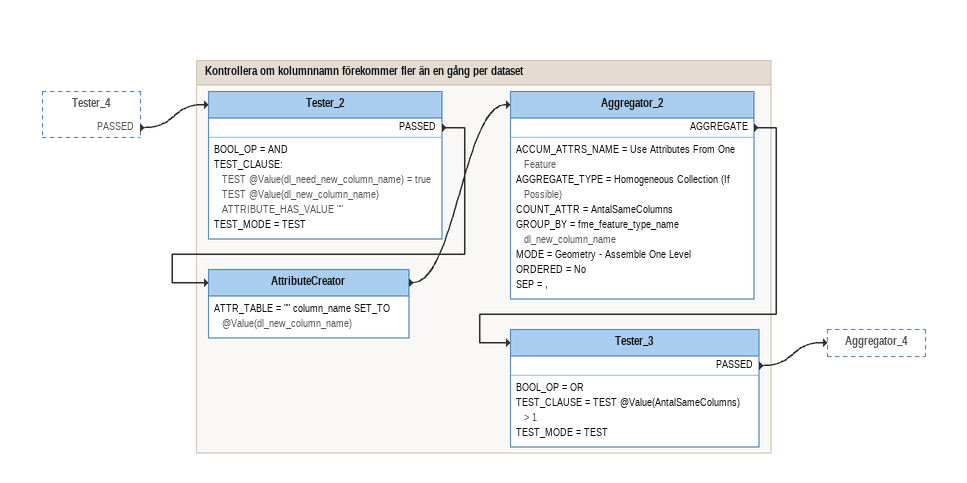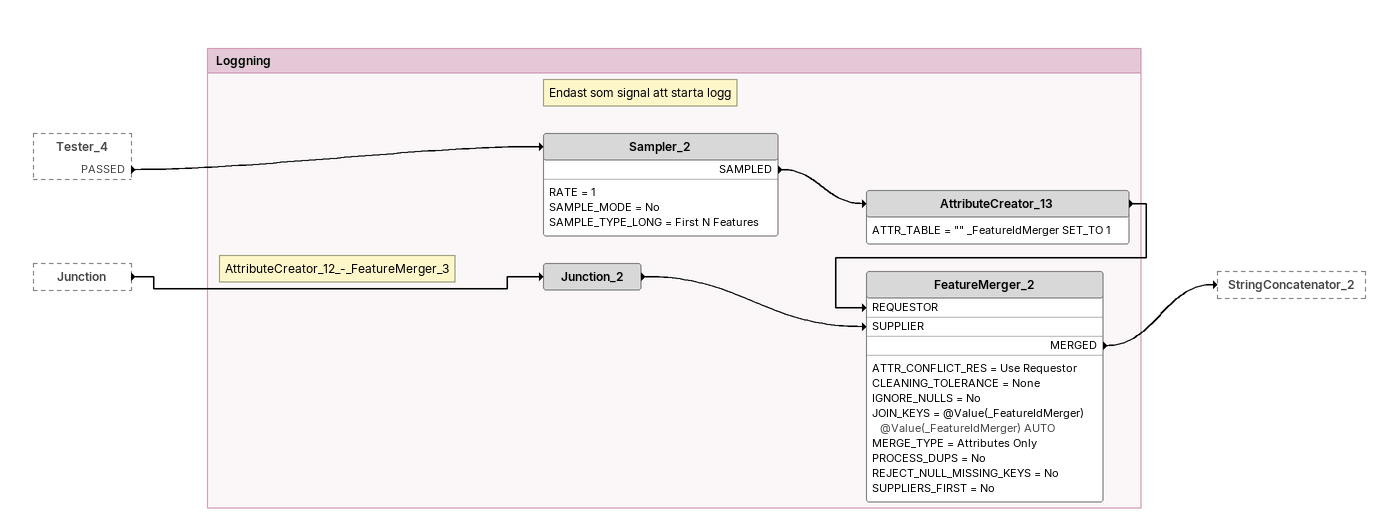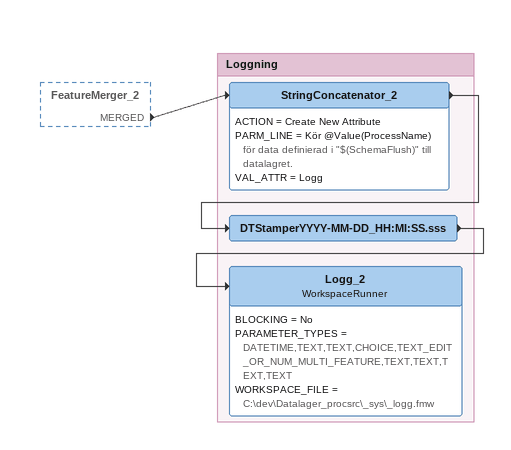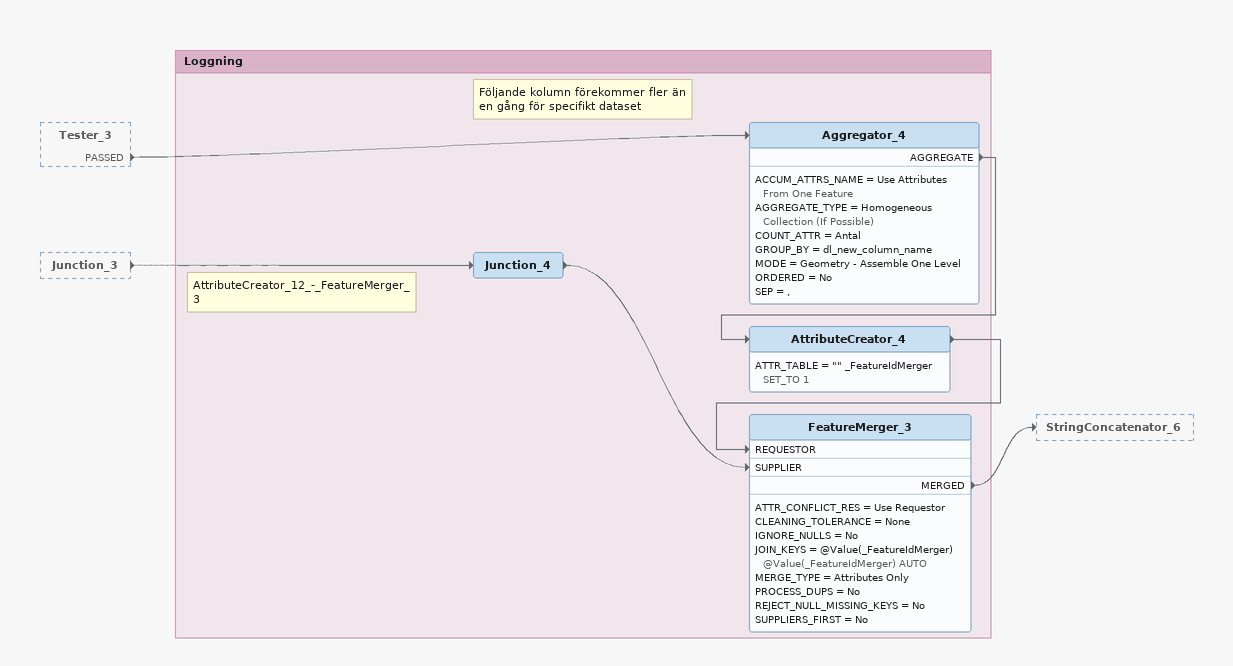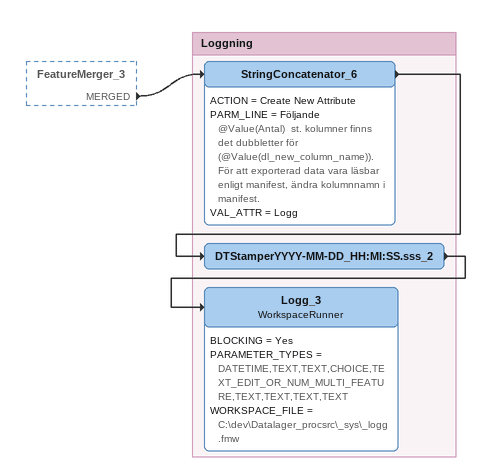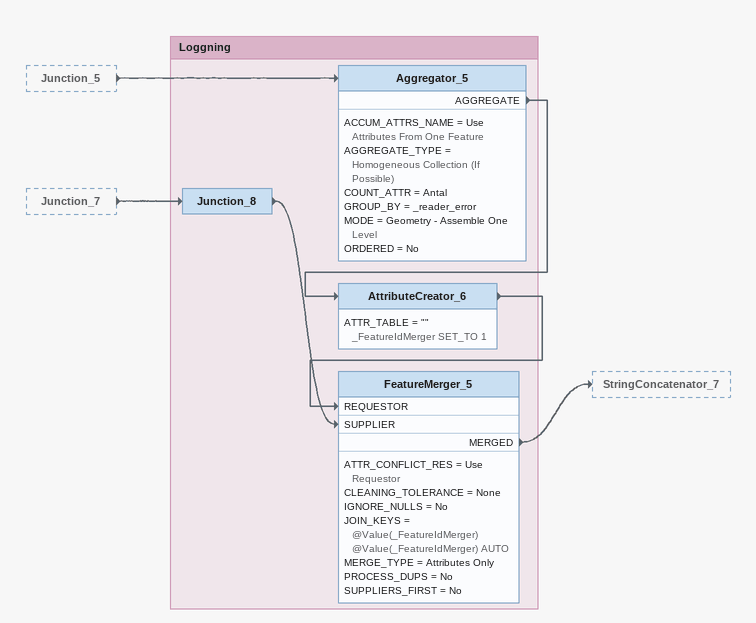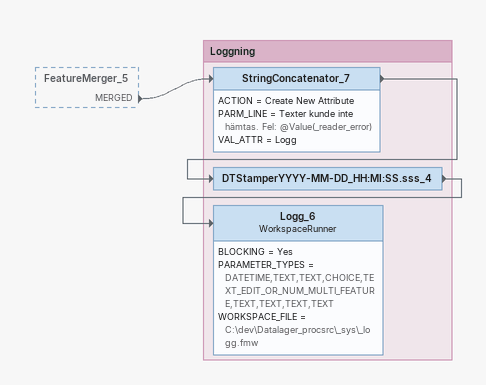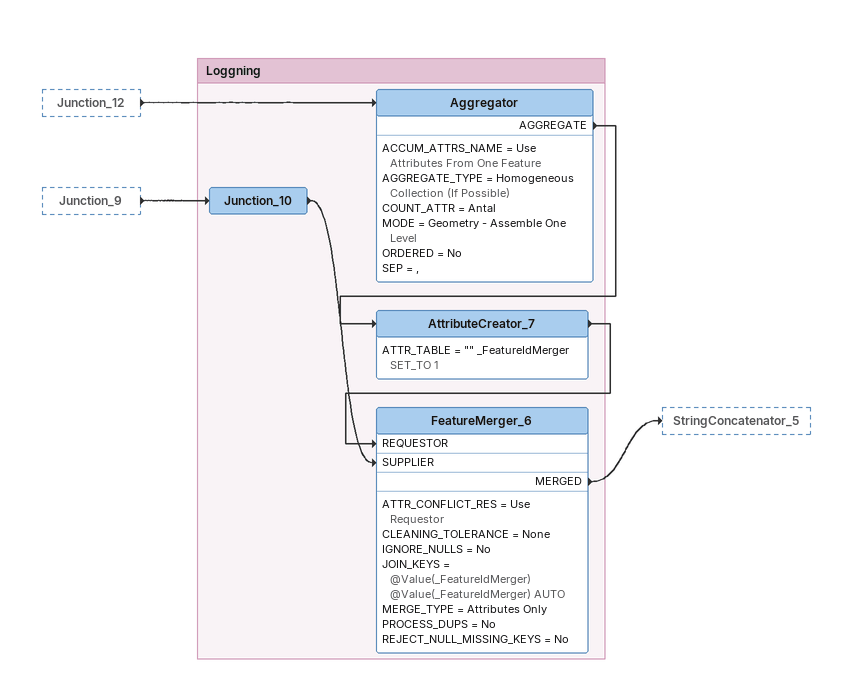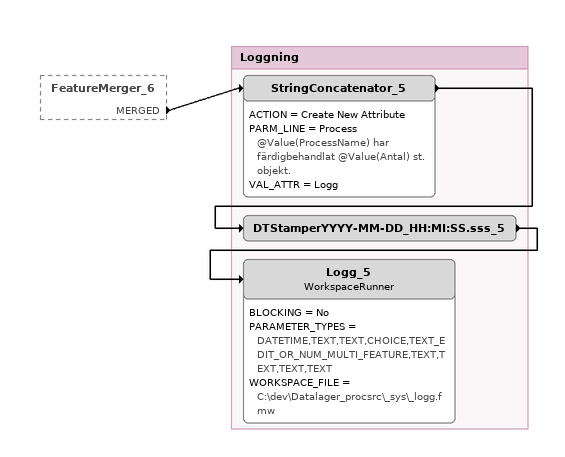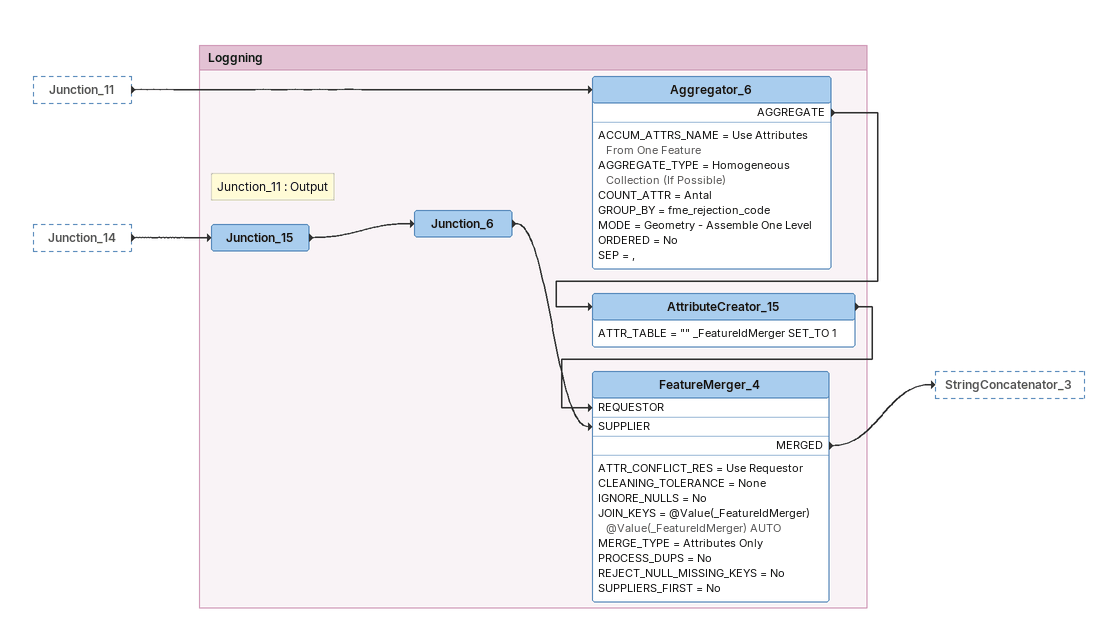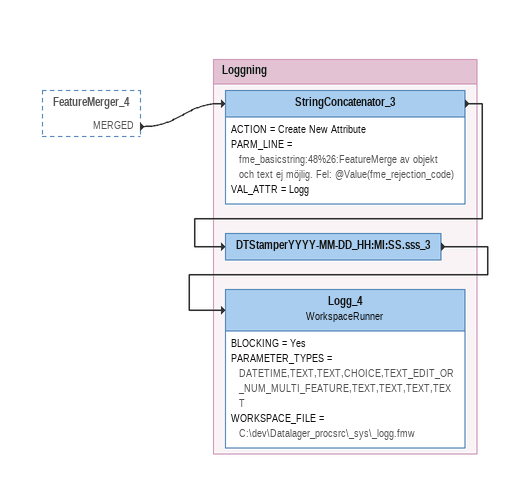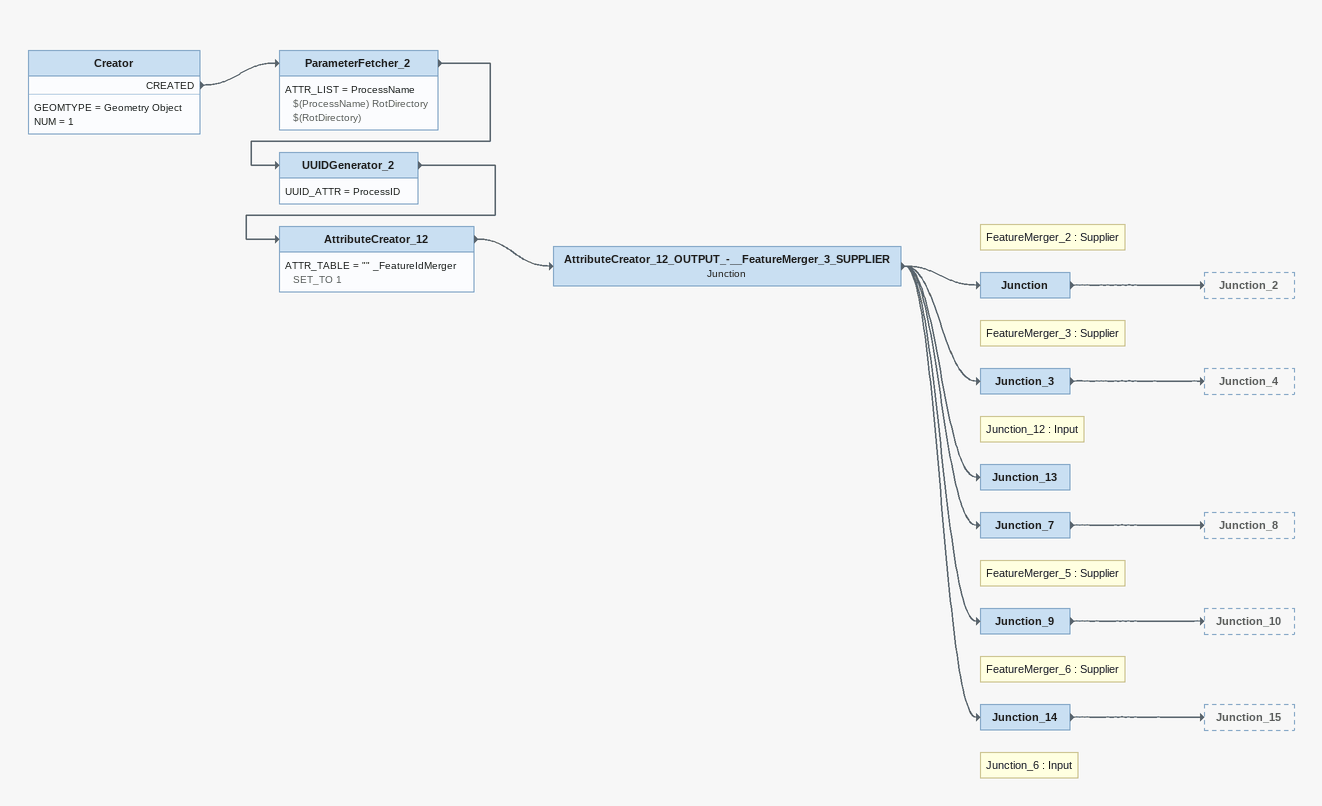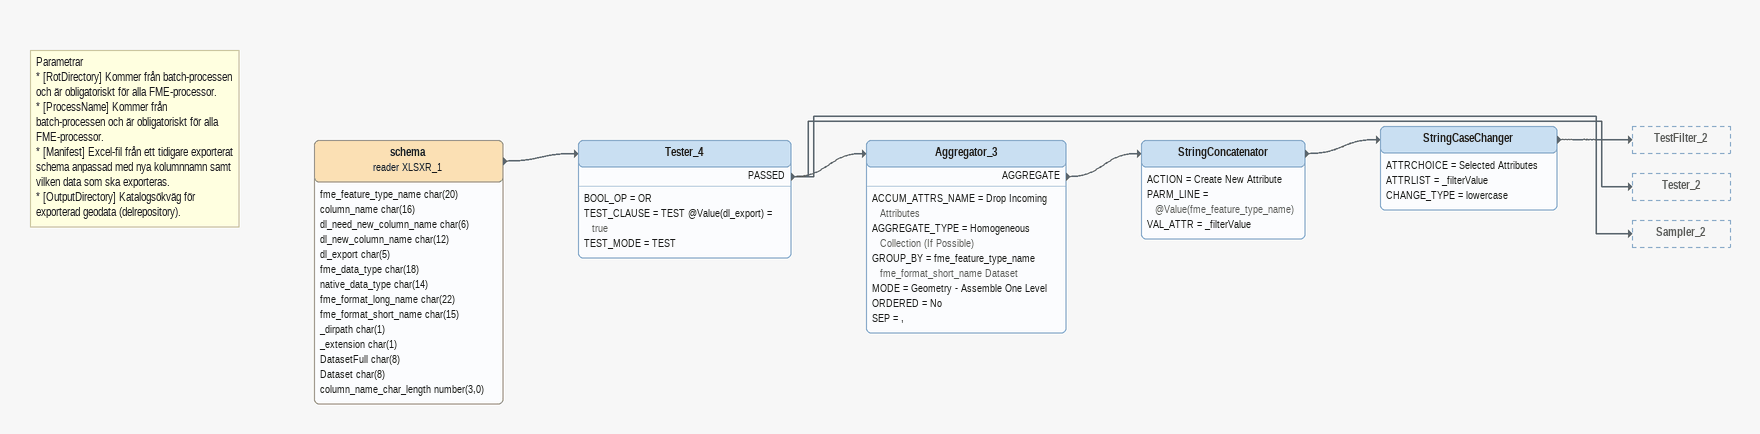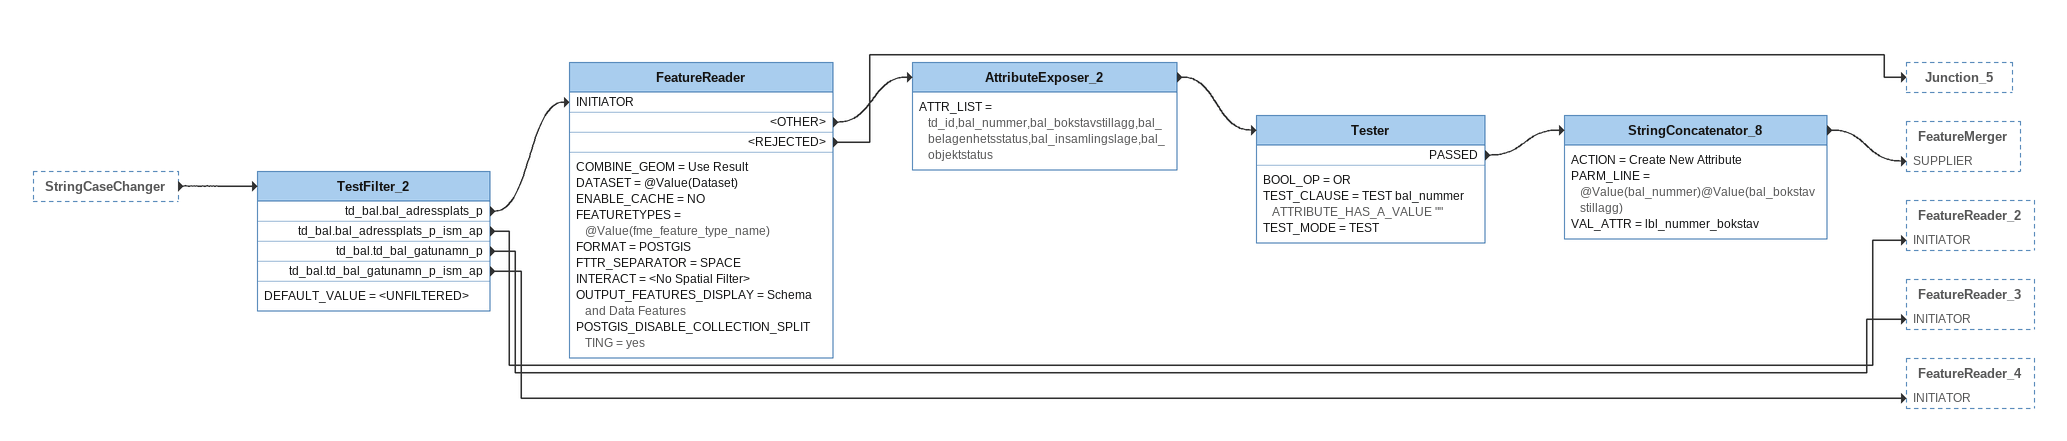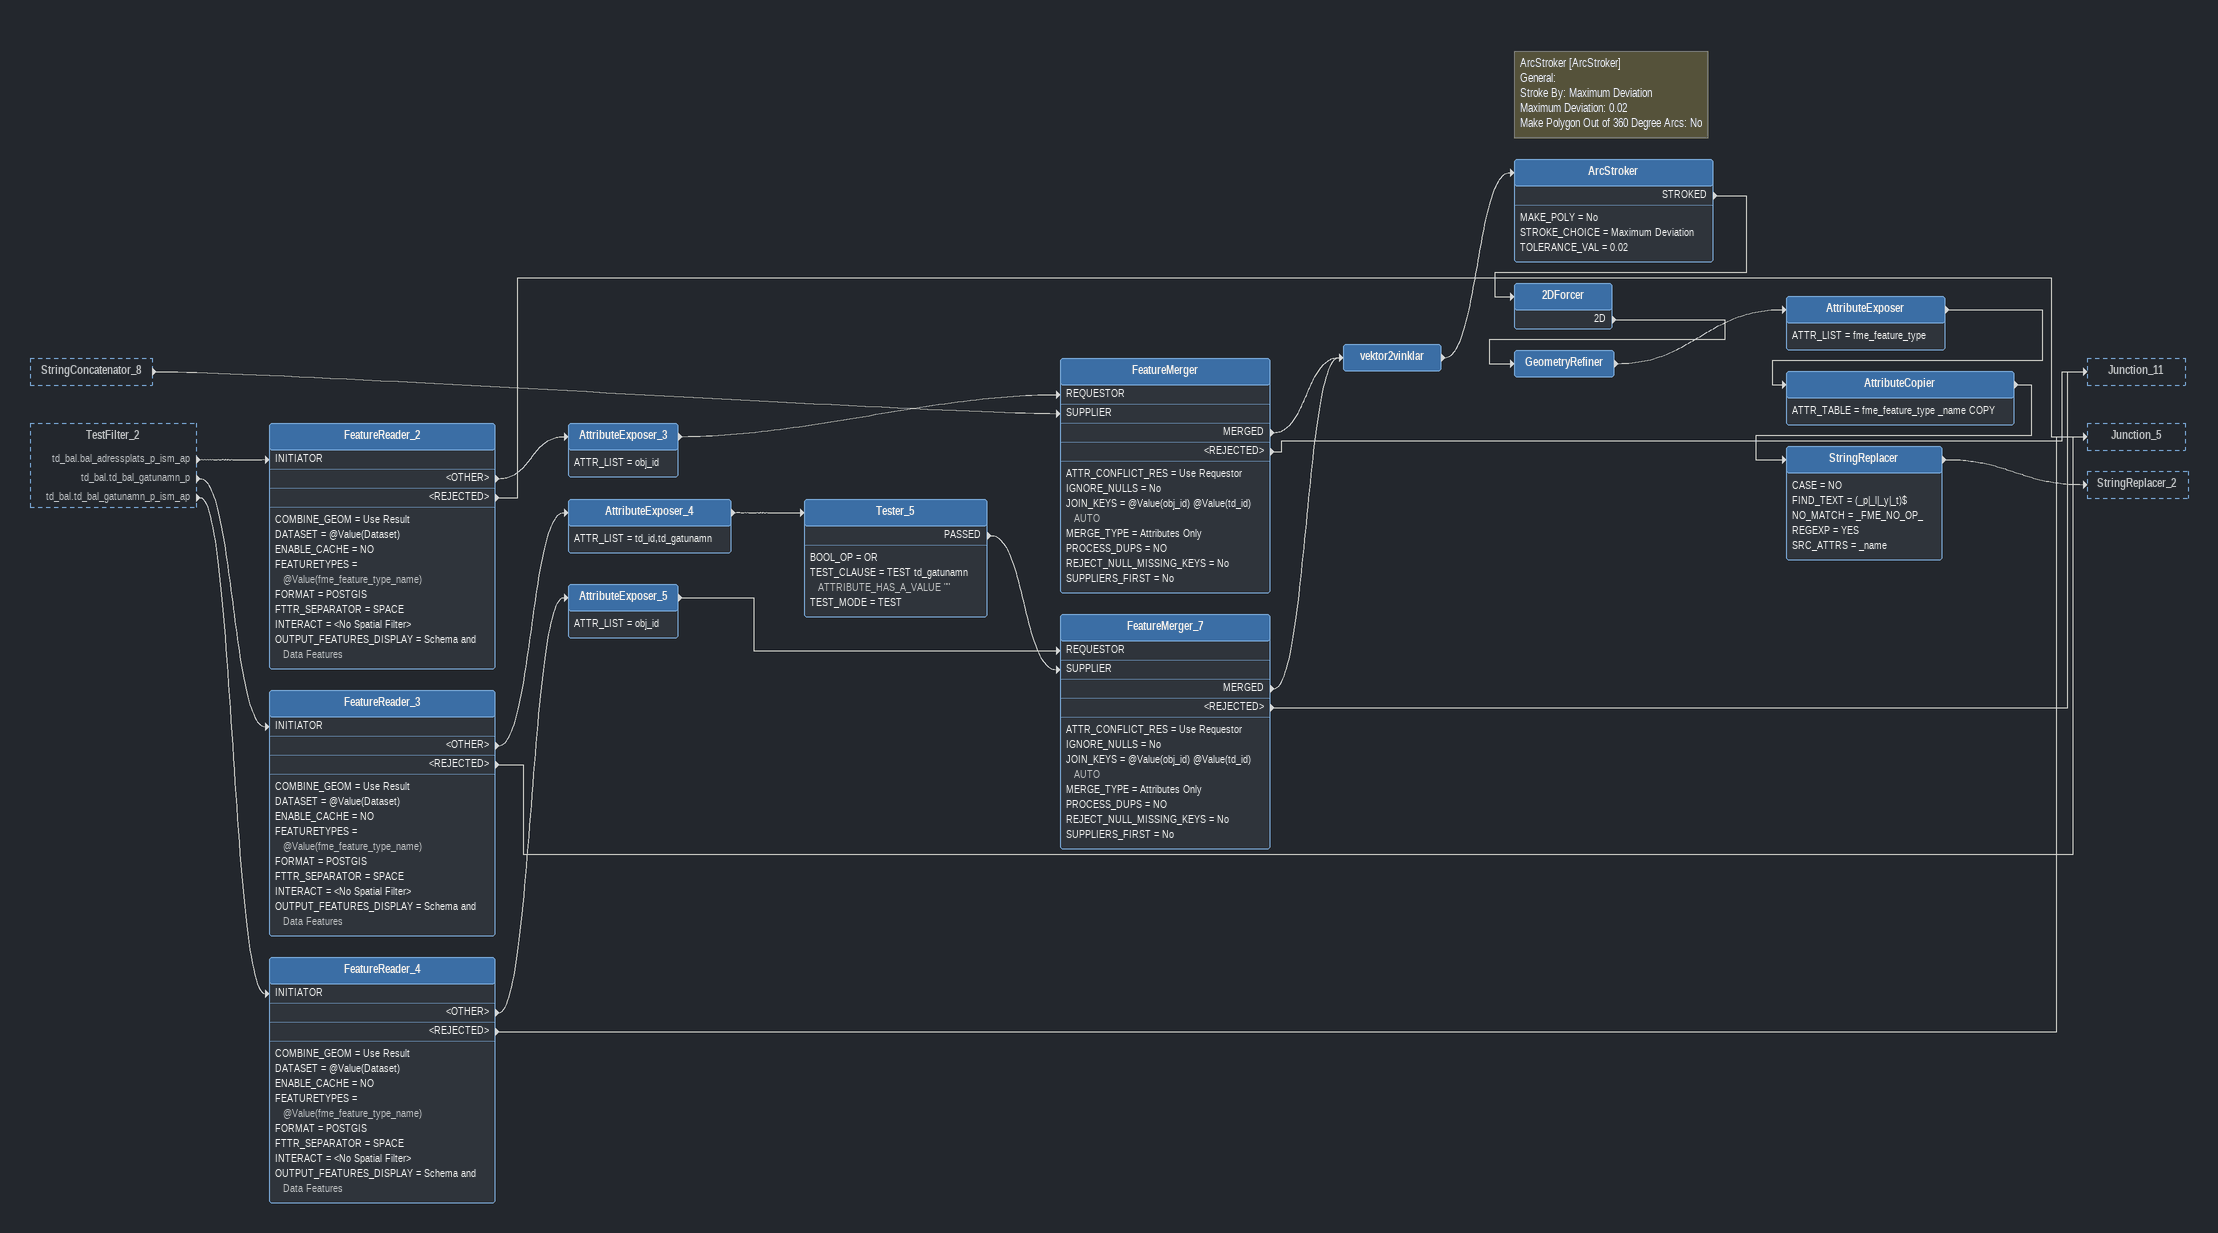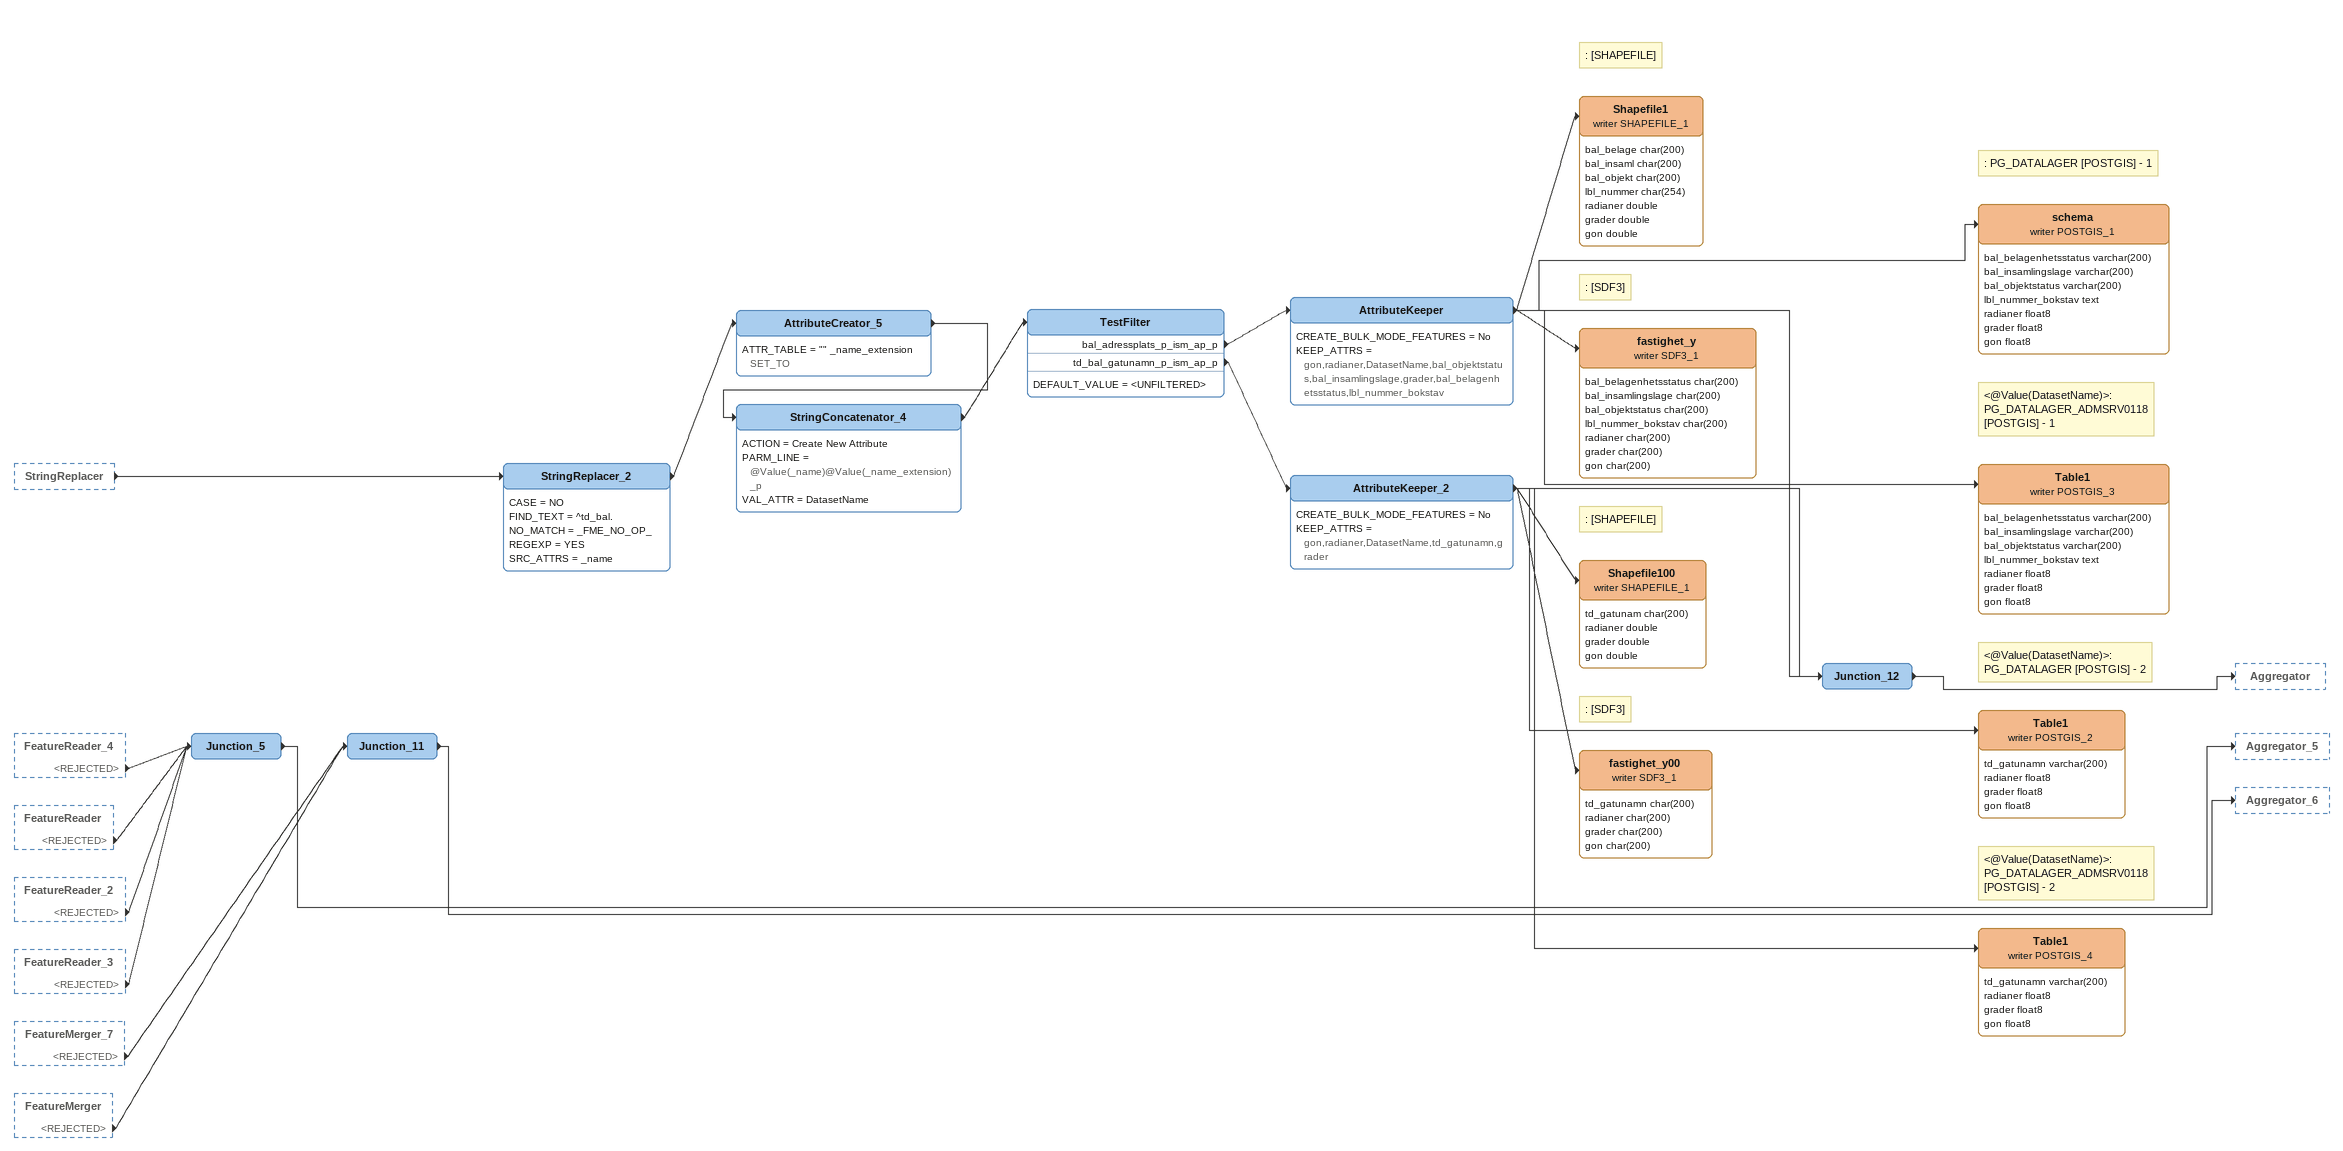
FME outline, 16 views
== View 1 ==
Tester_4 [outside]
    PASSED -> Tester_2

Bookmark: Kontrollera om kolumnnamn förekommer fler än en gång per dataset
Tester_2
    BOOL_OP = AND
    TEST_CLAUSE:
      TEST @Value(dl_need_new_column_name) = true
      TEST @Value(dl_new_column_name) ATTRIBUTE_HAS_VALUE ""
    TEST_MODE = TEST
    PASSED -> AttributeCreator
AttributeCreator
    ATTR_TABLE = "" column_name SET_TO @Value(dl_new_column_name)
    -> Aggregator_2
Aggregator_2
    ACCUM_ATTRS_NAME = Use Attributes From One Feature
    AGGREGATE_TYPE = Homogeneous Collection (If Possible)
    COUNT_ATTR = AntalSameColumns
    GROUP_BY = fme_feature_type_name dl_new_column_name
    MODE = Geometry - Assemble One Level
    ORDERED = No
    SEP = ,
    AGGREGATE -> Tester_3
Tester_3
    BOOL_OP = OR
    TEST_CLAUSE = TEST @Value(AntalSameColumns) > 1
    TEST_MODE = TEST
    PASSED -> Aggregator_4

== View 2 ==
Tester_4 [outside]
    PASSED -> Sampler_2
Junction [outside]
    -> Junction_2

Bookmark: Loggning
Note: AttributeCreator_12_-_FeatureMerger_3
Junction_2
    -> FeatureMerger_2 [SUPPLIER]
Note: Endast som signal att starta logg
Sampler_2
    RATE = 1
    SAMPLE_MODE = No
    SAMPLE_TYPE_LONG = First N Features
    SAMPLED -> AttributeCreator_13
AttributeCreator_13
    ATTR_TABLE = "" _FeatureIdMerger SET_TO 1
    -> FeatureMerger_2 [REQUESTOR]
FeatureMerger_2
    ATTR_CONFLICT_RES = Use Requestor
    CLEANING_TOLERANCE = None
    IGNORE_NULLS = No
    JOIN_KEYS = @Value(_FeatureIdMerger) @Value(_FeatureIdMerger) AUTO
    MERGE_TYPE = Attributes Only
    PROCESS_DUPS = No
    REJECT_NULL_MISSING_KEYS = No
    SUPPLIERS_FIRST = No
    MERGED -> StringConcatenator_2

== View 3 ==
FeatureMerger_2 [outside]
    MERGED -> StringConcatenator_2

Bookmark: Loggning
StringConcatenator_2
    ACTION = Create New Attribute
    PARM_LINE = Kör @Value(ProcessName) för data definierad i "$(SchemaFlush)" till datalagret.
    VAL_ATTR = Logg
    -> DTStamperYYYY-MM-DD_HH:MI:SS.sss
DTStamperYYYY-MM-DD_HH:MI:SS.sss
    -> Logg_2
Logg_2: WorkspaceRunner
    BLOCKING = No
    PARAMETER_TYPES = DATETIME,TEXT,TEXT,CHOICE,TEXT_EDIT_OR_NUM_MULTI_FEATURE,TEXT,TEXT,TEXT,TEXT
    WORKSPACE_FILE = C:\dev\Datalager_procsrc\_sys\_logg.fmw

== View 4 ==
Tester_3 [outside]
    PASSED -> Aggregator_4
Junction_3 [outside]
    -> Junction_4

Bookmark: Loggning
Note: AttributeCreator_12_-_FeatureMerger_3
Junction_4
    -> FeatureMerger_3 [SUPPLIER]
Note: Följande kolumn förekommer fler än / en gång för specifikt dataset
Aggregator_4
    ACCUM_ATTRS_NAME = Use Attributes From One Feature
    AGGREGATE_TYPE = Homogeneous Collection (If Possible)
    COUNT_ATTR = Antal
    GROUP_BY = dl_new_column_name
    MODE = Geometry - Assemble One Level
    ORDERED = No
    SEP = ,
    AGGREGATE -> AttributeCreator_4
AttributeCreator_4
    ATTR_TABLE = "" _FeatureIdMerger SET_TO 1
    -> FeatureMerger_3 [REQUESTOR]
FeatureMerger_3
    ATTR_CONFLICT_RES = Use Requestor
    CLEANING_TOLERANCE = None
    IGNORE_NULLS = No
    JOIN_KEYS = @Value(_FeatureIdMerger) @Value(_FeatureIdMerger) AUTO
    MERGE_TYPE = Attributes Only
    PROCESS_DUPS = No
    REJECT_NULL_MISSING_KEYS = No
    SUPPLIERS_FIRST = No
    MERGED -> StringConcatenator_6

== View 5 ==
FeatureMerger_3 [outside]
    MERGED -> StringConcatenator_6

Bookmark: Loggning
StringConcatenator_6
    ACTION = Create New Attribute
    PARM_LINE = Följande @Value(Antal)  st. kolumner finns det dubbletter för (@Value(dl_new_column_name)). För att exporterad data vara läsbar enligt manifest, ändra kolumnnamn i manifest.
    VAL_ATTR = Logg
    -> DTStamperYYYY-MM-DD_HH:MI:SS.sss_2
DTStamperYYYY-MM-DD_HH:MI:SS.sss_2
    -> Logg_3
Logg_3: WorkspaceRunner
    BLOCKING = Yes
    PARAMETER_TYPES = DATETIME,TEXT,TEXT,CHOICE,TEXT_EDIT_OR_NUM_MULTI_FEATURE,TEXT,TEXT,TEXT,TEXT
    WORKSPACE_FILE = C:\dev\Datalager_procsrc\_sys\_logg.fmw

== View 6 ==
Junction_5 [outside]
    -> Aggregator_5
Junction_7 [outside]
    -> Junction_8

Bookmark: Loggning
Junction_8
    -> FeatureMerger_5 [SUPPLIER]
Aggregator_5
    ACCUM_ATTRS_NAME = Use Attributes From One Feature
    AGGREGATE_TYPE = Homogeneous Collection (If Possible)
    COUNT_ATTR = Antal
    GROUP_BY = _reader_error
    MODE = Geometry - Assemble One Level
    ORDERED = No
    AGGREGATE -> AttributeCreator_6
AttributeCreator_6
    ATTR_TABLE = "" _FeatureIdMerger SET_TO 1
    -> FeatureMerger_5 [REQUESTOR]
FeatureMerger_5
    ATTR_CONFLICT_RES = Use Requestor
    CLEANING_TOLERANCE = None
    IGNORE_NULLS = No
    JOIN_KEYS = @Value(_FeatureIdMerger) @Value(_FeatureIdMerger) AUTO
    MERGE_TYPE = Attributes Only
    PROCESS_DUPS = No
    SUPPLIERS_FIRST = No
    MERGED -> StringConcatenator_7

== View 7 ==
FeatureMerger_5 [outside]
    MERGED -> StringConcatenator_7

Bookmark: Loggning
StringConcatenator_7
    ACTION = Create New Attribute
    PARM_LINE = Texter kunde inte hämtas. Fel: @Value(_reader_error)
    VAL_ATTR = Logg
    -> DTStamperYYYY-MM-DD_HH:MI:SS.sss_4
DTStamperYYYY-MM-DD_HH:MI:SS.sss_4
    -> Logg_6
Logg_6: WorkspaceRunner
    BLOCKING = Yes
    PARAMETER_TYPES = DATETIME,TEXT,TEXT,CHOICE,TEXT_EDIT_OR_NUM_MULTI_FEATURE,TEXT,TEXT,TEXT,TEXT
    WORKSPACE_FILE = C:\dev\Datalager_procsrc\_sys\_logg.fmw

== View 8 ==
Junction_12 [outside]
    -> Aggregator
Junction_9 [outside]
    -> Junction_10

Bookmark: Loggning
Junction_10
    -> FeatureMerger_6 [SUPPLIER]
Aggregator
    ACCUM_ATTRS_NAME = Use Attributes From One Feature
    AGGREGATE_TYPE = Homogeneous Collection (If Possible)
    COUNT_ATTR = Antal
    MODE = Geometry - Assemble One Level
    ORDERED = No
    SEP = ,
    AGGREGATE -> AttributeCreator_7
AttributeCreator_7
    ATTR_TABLE = "" _FeatureIdMerger SET_TO 1
    -> FeatureMerger_6 [REQUESTOR]
FeatureMerger_6
    ATTR_CONFLICT_RES = Use Requestor
    CLEANING_TOLERANCE = None
    IGNORE_NULLS = No
    JOIN_KEYS = @Value(_FeatureIdMerger) @Value(_FeatureIdMerger) AUTO
    MERGE_TYPE = Attributes Only
    PROCESS_DUPS = No
    REJECT_NULL_MISSING_KEYS = No
    MERGED -> StringConcatenator_5

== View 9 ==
FeatureMerger_6 [outside]
    MERGED -> StringConcatenator_5

Bookmark: Loggning
StringConcatenator_5
    ACTION = Create New Attribute
    PARM_LINE = Process @Value(ProcessName) har färdigbehandlat @Value(Antal) st. objekt.
    VAL_ATTR = Logg
    -> DTStamperYYYY-MM-DD_HH:MI:SS.sss_5
DTStamperYYYY-MM-DD_HH:MI:SS.sss_5
    -> Logg_5
Logg_5: WorkspaceRunner
    BLOCKING = No
    PARAMETER_TYPES = DATETIME,TEXT,TEXT,CHOICE,TEXT_EDIT_OR_NUM_MULTI_FEATURE,TEXT,TEXT,TEXT,TEXT
    WORKSPACE_FILE = C:\dev\Datalager_procsrc\_sys\_logg.fmw

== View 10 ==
Junction_11 [outside]
    -> Aggregator_6
Junction_14 [outside]
    -> Junction_15

Bookmark: Loggning
Note: Junction_11 : Output
Junction_15
    -> Junction_6
Junction_6
    -> FeatureMerger_4 [SUPPLIER]
Aggregator_6
    ACCUM_ATTRS_NAME = Use Attributes From One Feature
    AGGREGATE_TYPE = Homogeneous Collection (If Possible)
    COUNT_ATTR = Antal
    GROUP_BY = fme_rejection_code
    MODE = Geometry - Assemble One Level
    ORDERED = No
    SEP = ,
    AGGREGATE -> AttributeCreator_15
AttributeCreator_15
    ATTR_TABLE = "" _FeatureIdMerger SET_TO 1
    -> FeatureMerger_4 [REQUESTOR]
FeatureMerger_4
    ATTR_CONFLICT_RES = Use Requestor
    CLEANING_TOLERANCE = None
    IGNORE_NULLS = No
    JOIN_KEYS = @Value(_FeatureIdMerger) @Value(_FeatureIdMerger) AUTO
    MERGE_TYPE = Attributes Only
    PROCESS_DUPS = No
    REJECT_NULL_MISSING_KEYS = No
    SUPPLIERS_FIRST = No
    MERGED -> StringConcatenator_3

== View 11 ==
FeatureMerger_4 [outside]
    MERGED -> StringConcatenator_3

Bookmark: Loggning
StringConcatenator_3
    ACTION = Create New Attribute
    PARM_LINE = fme_basicstring:48%26:FeatureMerge av objekt och text ej möjlig. Fel: @Value(fme_rejection_code)
    VAL_ATTR = Logg
    -> DTStamperYYYY-MM-DD_HH:MI:SS.sss_3
DTStamperYYYY-MM-DD_HH:MI:SS.sss_3
    -> Logg_4
Logg_4: WorkspaceRunner
    BLOCKING = Yes
    PARAMETER_TYPES = DATETIME,TEXT,TEXT,CHOICE,TEXT_EDIT_OR_NUM_MULTI_FEATURE,TEXT,TEXT,TEXT,TEXT
    WORKSPACE_FILE = C:\dev\Datalager_procsrc\_sys\_logg.fmw

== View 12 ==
Creator
    GEOMTYPE = Geometry Object
    NUM = 1
    CREATED -> ParameterFetcher_2
ParameterFetcher_2
    ATTR_LIST = ProcessName $(ProcessName) RotDirectory $(RotDirectory)
    -> UUIDGenerator_2
UUIDGenerator_2
    UUID_ATTR = ProcessID
    -> AttributeCreator_12
AttributeCreator_12
    ATTR_TABLE = "" _FeatureIdMerger SET_TO 1
    -> AttributeCreator_12_OUTPUT_-__FeatureMerger_3_SUPPLIER
AttributeCreator_12_OUTPUT_-__FeatureMerger_3_SUPPLIER: Junction
    -> Junction
    -> Junction_3
    -> Junction_7
    -> Junction_9
    -> Junction_13
    -> Junction_14
Note: FeatureMerger_2 : Supplier
Junction
    -> Junction_2
Note: FeatureMerger_3 : Supplier
Junction_3
    -> Junction_4
Note: Junction_12 : Input
Junction_13
Note: FeatureMerger_5 : Supplier
Junction_7
    -> Junction_8
Note: FeatureMerger_6 : Supplier
Junction_9
    -> Junction_10
Note: Junction_6 : Input
Junction_14
    -> Junction_15

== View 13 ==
Note: Parametrar / * [RotDirectory] Kommer från batch-processen och är obligatoriskt för alla FME-processor. / * [ProcessName] Kommer från batch-processen och är obligatoriskt för alla FME-processor. / * [Manifest] Excel-fil från ett tidigare exporterat schema anpassad med nya kolumnnamn samt vilken data som ska exporteras. / * [OutputDirectory] Katalogsökväg för exporterad geodata (delrepository).
schema (reader XLSXR_1)
    attributes: fme_feature_type_name char(20), column_name char(16), dl_need_new_column_name char(6), dl_new_column_name char(12), dl_export char(5), fme_data_type char(18), native_data_type char(14), fme_format_long_name char(22), fme_format_short_name char(15), _dirpath char(1), _extension char(1), DatasetFull char(8), Dataset char(8), column_name_char_length number(3,0)
    -> Tester_4
Tester_4
    BOOL_OP = OR
    TEST_CLAUSE = TEST @Value(dl_export) = true
    TEST_MODE = TEST
    PASSED -> Tester_2
    PASSED -> Aggregator_3
    PASSED -> Sampler_2
Aggregator_3
    ACCUM_ATTRS_NAME = Drop Incoming Attributes
    AGGREGATE_TYPE = Homogeneous Collection (If Possible)
    GROUP_BY = fme_feature_type_name fme_format_short_name Dataset
    MODE = Geometry - Assemble One Level
    ORDERED = No
    SEP = ,
    AGGREGATE -> StringConcatenator
StringConcatenator
    ACTION = Create New Attribute
    PARM_LINE = @Value(fme_feature_type_name)
    VAL_ATTR = _filterValue
    -> StringCaseChanger
StringCaseChanger
    ATTRCHOICE = Selected Attributes
    ATTRLIST = _filterValue
    CHANGE_TYPE = lowercase
    -> TestFilter_2

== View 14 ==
StringCaseChanger [outside]
    -> TestFilter_2
TestFilter_2
    DEFAULT_VALUE = <UNFILTERED>
    td_bal.bal_adressplats_p -> FeatureReader [INITIATOR]
    td_bal.bal_adressplats_p_ism_ap -> FeatureReader_2 [INITIATOR]
    td_bal.td_bal_gatunamn_p -> FeatureReader_3 [INITIATOR]
    td_bal.td_bal_gatunamn_p_ism_ap -> FeatureReader_4 [INITIATOR]
FeatureReader
    COMBINE_GEOM = Use Result
    DATASET = @Value(Dataset)
    ENABLE_CACHE = NO
    FEATURETYPES = @Value(fme_feature_type_name)
    FORMAT = POSTGIS
    FTTR_SEPARATOR = SPACE
    INTERACT = <No Spatial Filter>
    OUTPUT_FEATURES_DISPLAY = Schema and Data Features
    POSTGIS_DISABLE_COLLECTION_SPLITTING = yes
    <OTHER> -> AttributeExposer_2
    <REJECTED> -> Junction_5
AttributeExposer_2
    ATTR_LIST = td_id,bal_nummer,bal_bokstavstillagg,bal_belagenhetsstatus,bal_insamlingslage,bal_objektstatus
    -> Tester
Tester
    BOOL_OP = OR
    TEST_CLAUSE = TEST bal_nummer ATTRIBUTE_HAS_A_VALUE ""
    TEST_MODE = TEST
    PASSED -> StringConcatenator_8
StringConcatenator_8
    ACTION = Create New Attribute
    PARM_LINE = @Value(bal_nummer)@Value(bal_bokstavstillagg)
    VAL_ATTR = lbl_nummer_bokstav
    -> FeatureMerger [SUPPLIER]

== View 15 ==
StringConcatenator_8 [outside]
    -> FeatureMerger [SUPPLIER]
TestFilter_2 [outside]
    td_bal.bal_adressplats_p_ism_ap -> FeatureReader_2 [INITIATOR]
    td_bal.td_bal_gatunamn_p -> FeatureReader_3 [INITIATOR]
    td_bal.td_bal_gatunamn_p_ism_ap -> FeatureReader_4 [INITIATOR]
FeatureReader_2
    COMBINE_GEOM = Use Result
    DATASET = @Value(Dataset)
    ENABLE_CACHE = NO
    FEATURETYPES = @Value(fme_feature_type_name)
    FORMAT = POSTGIS
    FTTR_SEPARATOR = SPACE
    INTERACT = <No Spatial Filter>
    OUTPUT_FEATURES_DISPLAY = Schema and Data Features
    <OTHER> -> AttributeExposer_3
    <REJECTED> -> Junction_5
AttributeExposer_3
    ATTR_LIST = obj_id
    -> FeatureMerger [REQUESTOR]
FeatureMerger
    ATTR_CONFLICT_RES = Use Requestor
    IGNORE_NULLS = No
    JOIN_KEYS = @Value(obj_id) @Value(td_id) AUTO
    MERGE_TYPE = Attributes Only
    PROCESS_DUPS = NO
    REJECT_NULL_MISSING_KEYS = No
    SUPPLIERS_FIRST = No
    MERGED -> vektor2vinklar
    <REJECTED> -> Junction_11
FeatureReader_3
    COMBINE_GEOM = Use Result
    DATASET = @Value(Dataset)
    ENABLE_CACHE = NO
    FEATURETYPES = @Value(fme_feature_type_name)
    FORMAT = POSTGIS
    FTTR_SEPARATOR = SPACE
    INTERACT = <No Spatial Filter>
    OUTPUT_FEATURES_DISPLAY = Schema and Data Features
    <OTHER> -> AttributeExposer_4
    <REJECTED> -> Junction_5
AttributeExposer_4
    ATTR_LIST = td_id,td_gatunamn
    -> Tester_5
Tester_5
    BOOL_OP = OR
    TEST_CLAUSE = TEST td_gatunamn ATTRIBUTE_HAS_A_VALUE ""
    TEST_MODE = TEST
    PASSED -> FeatureMerger_7 [SUPPLIER]
FeatureReader_4
    COMBINE_GEOM = Use Result
    DATASET = @Value(Dataset)
    ENABLE_CACHE = NO
    FEATURETYPES = @Value(fme_feature_type_name)
    FORMAT = POSTGIS
    FTTR_SEPARATOR = SPACE
    INTERACT = <No Spatial Filter>
    OUTPUT_FEATURES_DISPLAY = Schema and Data Features
    <OTHER> -> AttributeExposer_5
    <REJECTED> -> Junction_5
AttributeExposer_5
    ATTR_LIST = obj_id
    -> FeatureMerger_7 [REQUESTOR]
FeatureMerger_7
    ATTR_CONFLICT_RES = Use Requestor
    IGNORE_NULLS = No
    JOIN_KEYS = @Value(obj_id) @Value(td_id) AUTO
    MERGE_TYPE = Attributes Only
    PROCESS_DUPS = NO
    REJECT_NULL_MISSING_KEYS = No
    SUPPLIERS_FIRST = No
    MERGED -> vektor2vinklar
    <REJECTED> -> Junction_11
vektor2vinklar
    -> ArcStroker
Note: ArcStroker [ArcStroker] / General: / Stroke By: Maximum Deviation / Maximum Deviation: 0.02 / Make Polygon Out of 360 Degree Arcs: No
ArcStroker
    MAKE_POLY = No
    STROKE_CHOICE = Maximum Deviation
    TOLERANCE_VAL = 0.02
    STROKED -> 2DForcer
2DForcer
    2D -> GeometryRefiner
GeometryRefiner
    -> AttributeExposer
AttributeExposer
    ATTR_LIST = fme_feature_type
    -> AttributeCopier
AttributeCopier
    ATTR_TABLE = fme_feature_type _name COPY
    -> StringReplacer
StringReplacer
    CASE = NO
    FIND_TEXT = (_p|_l|_y|_t)$
    NO_MATCH = _FME_NO_OP_
    REGEXP = YES
    SRC_ATTRS = _name
    -> StringReplacer_2

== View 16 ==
StringReplacer [outside]
    -> StringReplacer_2
FeatureReader_4 [outside]
    <REJECTED> -> Junction_5
FeatureReader [outside]
    <REJECTED> -> Junction_5
FeatureReader_2 [outside]
    <REJECTED> -> Junction_5
FeatureReader_3 [outside]
    <REJECTED> -> Junction_5
FeatureMerger_7 [outside]
    <REJECTED> -> Junction_11
FeatureMerger [outside]
    <REJECTED> -> Junction_11
StringReplacer_2
    CASE = NO
    FIND_TEXT = ^td_bal.
    NO_MATCH = _FME_NO_OP_
    REGEXP = YES
    SRC_ATTRS = _name
    -> AttributeCreator_5
AttributeCreator_5
    ATTR_TABLE = "" _name_extension SET_TO
    -> StringConcatenator_4
StringConcatenator_4
    ACTION = Create New Attribute
    PARM_LINE = @Value(_name)@Value(_name_extension)_p
    VAL_ATTR = DatasetName
    -> TestFilter
TestFilter
    DEFAULT_VALUE = <UNFILTERED>
    bal_adressplats_p_ism_ap_p -> AttributeKeeper
    td_bal_gatunamn_p_ism_ap_p -> AttributeKeeper_2
AttributeKeeper
    CREATE_BULK_MODE_FEATURES = No
    KEEP_ATTRS = gon,radianer,DatasetName,bal_objektstatus,bal_insamlingslage,grader,bal_belagenhetsstatus,lbl_nummer_bokstav
    -> Junction_12
    -> fastighet_y (writer SDF3_1)
    -> schema (writer POSTGIS_1)
    -> Table1 (writer POSTGIS_3)
    -> Shapefile1 (writer SHAPEFILE_1)
Note: : [SHAPEFILE]
Shapefile1 (writer SHAPEFILE_1)
    attributes: bal_belage char(200), bal_insaml char(200), bal_objekt char(200), lbl_nummer char(254), radianer double, grader double, gon double
Note: : PG_DATALAGER [POSTGIS] - 1
schema (writer POSTGIS_1)
    attributes: bal_belagenhetsstatus varchar(200), bal_insamlingslage varchar(200), bal_objektstatus varchar(200), lbl_nummer_bokstav text, radianer float8, grader float8, gon float8
Note: : [SDF3]
fastighet_y (writer SDF3_1)
    attributes: bal_belagenhetsstatus char(200), bal_insamlingslage char(200), bal_objektstatus char(200), lbl_nummer_bokstav char(200), radianer char(200), grader char(200), gon char(200)
Note: <@Value(DatasetName)>: PG_DATALAGER_ADMSRV0118 [POSTGIS] - 1
Table1 (writer POSTGIS_3)
    attributes: bal_belagenhetsstatus varchar(200), bal_insamlingslage varchar(200), bal_objektstatus varchar(200), lbl_nummer_bokstav text, radianer float8, grader float8, gon float8
AttributeKeeper_2
    CREATE_BULK_MODE_FEATURES = No
    KEEP_ATTRS = gon,radianer,DatasetName,td_gatunamn,grader
    -> Junction_12
    -> fastighet_y00 (writer SDF3_1)
    -> Table1 (writer POSTGIS_2)
    -> Table1 (writer POSTGIS_4)
    -> Shapefile100 (writer SHAPEFILE_1)
Note: : [SHAPEFILE]
Shapefile100 (writer SHAPEFILE_1)
    attributes: td_gatunam char(200), radianer double, grader double, gon double
Note: <@Value(DatasetName)>: PG_DATALAGER [POSTGIS] - 2
Table1 (writer POSTGIS_2)
    attributes: td_gatunamn varchar(200), radianer float8, grader float8, gon float8
Note: : [SDF3]
fastighet_y00 (writer SDF3_1)
    attributes: td_gatunamn char(200), radianer char(200), grader char(200), gon char(200)
Note: <@Value(DatasetName)>: PG_DATALAGER_ADMSRV0118 [POSTGIS] - 2
Table1 (writer POSTGIS_4)
    attributes: td_gatunamn varchar(200), radianer float8, grader float8, gon float8
Junction_12
    -> Aggregator
Junction_11
    -> Aggregator_6
Junction_5
    -> Aggregator_5
